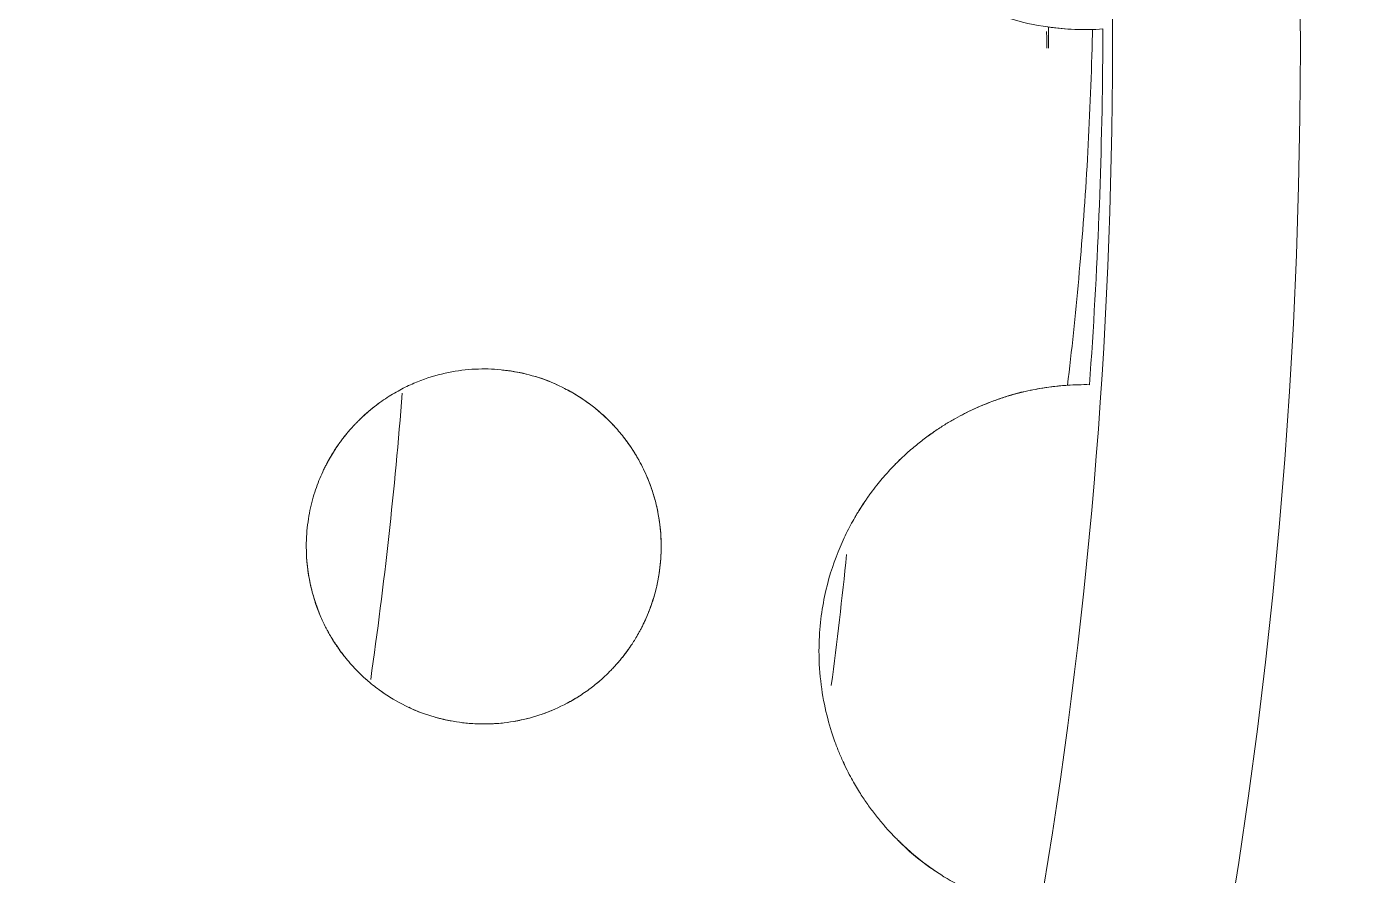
# Model space of a CAD drawing. Header units: metres. Extents: x -217 to -108, y -304 to -188.
# Drawn here: x -146.3779 to -146.0788, y -231.787 to -231.5958 of the extents above; entities that cross this region are included whole.
import ezdxf

# ---------------------------------------------------------------- set-up
doc = ezdxf.new("R2010")
doc.units = ezdxf.units.M
for name, color, linetype, lineweight in [('A-FLOR', 192, 'Continuous', 9), ('A-GENM', 13, 'Continuous', 9), ('A-WALL', 113, 'Continuous', 9)]:
    doc.layers.add(name, color=color, linetype=linetype, lineweight=lineweight)

# ---------------------------------------------------------------- blocks, each defined once
blk = doc.blocks.new('Fountain_2047 - Fountain_2047-790752-Nivel 3')
at = {"layer": 'A-GENM'}
blk.add_line((1.147667083948977, -2.772139851003885e-13), (1.147657107720183, 0.004785256454073624), dxfattribs=at)
for radius, start, end in [(1.538205038005981, 4.071109992273301e-13, 180.0000000000003), (1.479063886294924, 4.261943273161113e-13, 180.0000000000001), (1.295, 4.261943273161113e-13, 180.0000000000004), (1.252722231931709, 4.261943273161113e-13, 180.0000000000004), (1.204428804246706, 4.198332179531842e-13, 180.0000000000003), (1.16207398842334, 4.198332179531842e-13, 180.0000000000001), (1.538205038005981, 180.0000000000002, 1.526666247102488e-13), (1.479063886294925, 180.0000000000002, 0), (1.295, 180.0000000000002, 2.035554996136651e-13), (1.252722231931709, 180.0000000000002, 2.035554996136651e-13), (1.204428804246706, 180.0000000000002, 1.526666247102488e-13), (1.16207398842334, 321.5358774762032, 359.9999999999996), (1.005000000000001, 351.8658353056932, 355.5648212013178), (1.108046413430282, 352.5556277642065, 354.0928700806429)]:
    blk.add_arc((2.707167823245982e-16, 9.617792156454576e-31), radius, start, end, dxfattribs=at)
for centre, major_axis, ratio, start_param, end_param in [((0.5626972637690689, -0.2128045277683549), (0.2586453303905022, 0.8079575461000185), 0.6488652899818191, 5.17802159236921, 5.182739123036344), ((0.9597092670466761, 0.2861621526292875), (-0.1116467260862591, 0.5135692919114968), 0.318712990747567, 4.053804188509362, 4.06366888090138), ((0.5773873409554876, -0.2160376722149071), (0.2609700275057034, 0.8267384320074987), 0.6299573077459397, 5.167869304988468, 5.173205973566989)]:
    blk.add_ellipse(centre, major_axis=major_axis, ratio=ratio, start_param=start_param, end_param=end_param, dxfattribs=at)
for points, knots in [([(1.157593167432396, 0.004235330260188965), (1.155601601304849, 0.004180094672107316), (1.150585726541838, 0.004158851062335323), (1.141185346196783, 0.005836635789395794), (1.133566028294109, 0.008409868469751199), (1.128233120584279, 0.01087793516612834), (1.124212893690985, 0.0132471104533029), (1.121843241150364, 0.01481855322468078), (1.119980726477125, 0.01615486524318112), (1.118096734585706, 0.0176223959501487), (1.116210519427995, 0.01921739158153174), (1.114584195050043, 0.02071438831665369), (1.113403767336658, 0.02188075858138785), (1.112717866236469, 0.02258386420925022), (1.112191371193796, 0.02313730155261744), (1.111677839759258, 0.02369126002625931), (1.111034110316412, 0.02440300028106784), (1.109968819261326, 0.02562411885431863), (1.108498165921685, 0.02742645933066297), (1.106794645240129, 0.02973025028504764), (1.105382587636301, 0.03186849313993434), (1.104511590013207, 0.03328105179114836), (1.103822996087131, 0.03445400487758064), (1.103117446677761, 0.03572372079354012), (1.102182037895951, 0.03750984270950809), (1.100562303481541, 0.04090950168795431), (1.098408538575807, 0.04656378943847091), (1.096473975502871, 0.05466688030453613), (1.095929722101381, 0.06091090766296298), (1.095929722101381, 0.06421226707452406)], [-1, -1, -1, -1, -0.7272727272727273, -0.5454545454545454, -0.4545454545454545, -0.3636363636363636, -0.3181818181818182, -0.2954545454545454, -0.2727272727272727, -0.25, -0.2272727272727273, -0.2045454545454545, -0.1931818181818182, -0.1875, -0.1818181818181818, -0.1761363636363636, -0.1704545454545455, -0.1590909090909091, -0.1363636363636364, -0.1136363636363636, -0.1022727272727273, -0.09659090909090909, -0.09090909090909091, -0.08522727272727273, -0.07954545454545454, -0.06818181818181818, -0.04545454545454546, -0.02272727272727273, 0, 0, 0, 0]), ([(1.147476275911413, 0.004810758722863914), (1.149492612062102, 0.004523820381719922), (1.153637929359381, 0.0041477992156135), (1.157802651246124, 0.004203992918179675), (1.159919471857733, 0.004345064894351109)], [0.0194680431023504, 0.0194680431023504, 0.0194680431023504, 0.0194680431023504, 0.5, 1, 1, 1, 1]), ([(0.9803720161690468, -0.1122458029184961), (0.9803720161690468, -0.110309758706466), (0.9806530107744351, -0.1066032654201753), (0.9817052048109799, -0.1016326336889583), (0.9829405822593386, -0.0980162693528932), (0.983915757613696, -0.09576110979328491), (0.9844941660713639, -0.09455094115463052), (0.9849375928583753, -0.09367946851676702), (0.9853825899323133, -0.09285463538649029), (0.985968312539917, -0.09182580683921478), (0.9869748321164449, -0.09018718578876321), (0.9883475723555943, -0.08822961811699205), (0.9896700148060403, -0.08658334205777424), (0.9906184855479181, -0.08550591371323114), (0.9911753748791792, -0.08490198569150036), (0.9916057375580342, -0.08444954990696958), (0.9920402035030921, -0.08400694903026522), (0.9926101450805072, -0.08344382559293162), (0.9935932726450516, -0.08251522619456673), (0.9949591428687721, -0.08133247379693838), (0.9965643633640089, -0.08008158236378267), (0.9981980670589263, -0.07893475376119961), (0.9998452398966748, -0.07789696967413465), (1.001977370587099, -0.07669030971416353), (1.005693063741978, -0.07491154001594881), (1.010900631292843, -0.07321309129961981), (1.016964210113129, -0.07224159059185044), (1.022854740010921, -0.07218279551692908), (1.02855911761229, -0.07295328094736377), (1.034081460111685, -0.07452183774489073), (1.039400223978371, -0.07689640329871253), (1.043663503328583, -0.0796099441413768), (1.046935113936212, -0.082280993042982), (1.048934661480408, -0.08420154664481082), (1.050496111020425, -0.08591040408354322), (1.051624123605237, -0.08725834217774422), (1.052555217940584, -0.08847730425600235), (1.053296355413539, -0.0895233201522967), (1.053857094784647, -0.09035761091373512), (1.054399197802149, -0.09121046580722182), (1.055081414286148, -0.0923455620923292), (1.055898885154237, -0.09382524628916837), (1.05671679897274, -0.09550623303456775), (1.057381940309794, -0.0970521094278239), (1.057887024232141, -0.09834185594104732), (1.058381011221077, -0.09975182931048392), (1.058996125000282, -0.1017501370344964), (1.059934393000048, -0.1055868694838352), (1.060372016169046, -0.1094492362406272), (1.060372016169047, -0.1122458029184962)], [-1, -1, -1, -1, -0.9833333333333334, -0.9666666666666667, -0.95, -0.9416666666666667, -0.9375, -0.9333333333333333, -0.9291666666666667, -0.925, -0.9166666666666667, -0.9, -0.8833333333333333, -0.875, -0.8708333333333333, -0.8666666666666667, -0.8625, -0.8583333333333334, -0.8500000000000001, -0.8333333333333334, -0.8166666666666667, -0.8, -0.7833333333333333, -0.7666666666666666, -0.7333333333333333, -0.6666666666666666, -0.6, -0.5333333333333333, -0.4666666666666667, -0.4, -0.3333333333333333, -0.2666666666666667, -0.2333333333333333, -0.2, -0.1833333333333333, -0.1666666666666667, -0.15, -0.1416666666666667, -0.1333333333333333, -0.125, -0.1166666666666667, -0.1, -0.08333333333333334, -0.07500000000000001, -0.06666666666666667, -0.05833333333333333, -0.05, -0.03333333333333333, 0, 0, 0, 0]), ([(1.044479941756864, -0.08032694443654498), (1.043507722575697, -0.07959242096326175), (1.041574483971349, -0.07825795702984517), (1.039587523014468, -0.07716700179042998), (1.038606624611326, -0.07665246860507062)], [-0.4907561295410968, -0.4907561295410968, -0.4907561295410968, -0.4907561295410968, -0.4166666666666666, -0.3453288163624499, -0.3453288163624499, -0.3453288163624499, -0.3453288163624499]), ([(1.095929722101381, -0.1357877329254759), (1.095929722101381, -0.1313660613629586), (1.096905381886775, -0.1231512025835016), (1.099572379123641, -0.1147838145537834), (1.102065678765911, -0.1092375914028491), (1.103525980733246, -0.1065305120675038), (1.104493440604324, -0.1048910598731951), (1.105137545727557, -0.1038377915328139), (1.106210655849842, -0.1021713584357321), (1.107581741525411, -0.1002263502416244), (1.10898568523916, -0.09840169044952683), (1.110617482528565, -0.09642685209414986), (1.111875731276271, -0.09503259891833735), (1.113006807396663, -0.09386171455688241), (1.113443969465939, -0.09341987249784199), (1.114120562697374, -0.09274679108040526), (1.115536699352749, -0.09139387668699164), (1.117606379860322, -0.08958673762835181), (1.11995572850566, -0.0877382334957265), (1.122320857175037, -0.08605794215091782), (1.124556361345817, -0.08462270740164791), (1.127399728628727, -0.08296125049957441), (1.130832332003431, -0.08123165650728308), (1.134336365279557, -0.07977219304017993), (1.137390841730492, -0.07869968325786196), (1.140883469862959, -0.07765812043248677), (1.144803805055271, -0.07677369262346545), (1.14878008297035, -0.0761782389888505), (1.150965734607469, -0.07598554097957362), (1.151934832893704, -0.07592087347704339)], [-1, -1, -1, -1, -0.9652777777777778, -0.9305555555555556, -0.9131944444444444, -0.8958333333333334, -0.8914930555555556, -0.8871527777777779, -0.8784722222222223, -0.8611111111111112, -0.84375, -0.826388888888889, -0.7916666666666667, -0.7829861111111112, -0.7786458333333334, -0.7743055555555556, -0.7569444444444444, -0.7222222222222222, -0.6875, -0.6527777777777777, -0.6180555555555555, -0.5833333333333333, -0.5138888888888888, -0.4444444444444444, -0.3888888888888888, -0.3333333333333333, -0.2222222222222222, -0.1111111111111111, 0, 0, 0, 0]), ([(0.9982005800894763, -0.07895274677831719), (0.9976391103656468, -0.07932663335443202), (0.9965025893413326, -0.08012542676517087), (0.99481654117722, -0.08144715069376618), (0.9933705384618373, -0.0827151123000268), (0.9923335683797694, -0.08371236001600037), (0.9918038969648388, -0.08424673387591958), (0.9915720387383755, -0.08448657864605423), (0.9914915751547653, -0.08457054522402938)], [-0.4275661867842497, -0.4275661867842497, -0.4275661867842497, -0.4275661867842497, -0.3928571428571428, -0.3571428571428571, -0.3214285714285714, -0.3035714285714285, -0.2946428571428571, -0.2899047714946692, -0.2899047714946692, -0.2899047714946692, -0.2899047714946692]), ([(1.050285575181656, -0.0856905841504124), (1.05004716434017, -0.0854219733566745), (1.049297381219651, -0.08460034022018935), (1.04802884175534, -0.08332148807119164), (1.046682822962811, -0.08210091960454348), (1.045830973029988, -0.08139182973552654), (1.04551311724908, -0.08113497702113022)], [-0.6443022501063408, -0.6443022501063408, -0.6443022501063408, -0.6443022501063408, -0.625, -0.5833333333333333, -0.5416666666666666, -0.5171491471871557, -0.5171491471871557, -0.5171491471871557, -0.5171491471871557]), ([(0.989458365696884, -0.0868618176080328), (0.9888929868734366, -0.08755021651841549), (0.9877645034033484, -0.0890182456035259), (0.9863588875393927, -0.0911450527099663), (0.98537162105451, -0.09286593278608168), (0.984952460455327, -0.09365687026501711), (0.9848132958545032, -0.09392703081057317)], [-0.2491250121926036, -0.2491250121926036, -0.2491250121926036, -0.2491250121926036, -0.2142857142857143, -0.1785714285714285, -0.1607142857142857, -0.1517915762055865, -0.1517915762055865, -0.1517915762055865, -0.1517915762055865]), ([(1.05543662988843, -0.09299815169663707), (1.055388916574569, -0.0929112328008616), (1.054875226386492, -0.09198364576373227), (1.053920039583093, -0.09041651506930093), (1.052822412714764, -0.08883749772252317), (1.052144718447772, -0.08794310042644062), (1.051928049372516, -0.08766497307642573)], [-0.7959217854057947, -0.7959217854057947, -0.7959217854057947, -0.7959217854057947, -0.7916666666666667, -0.75, -0.7083333333333333, -0.6895311845675379, -0.6895311845675379, -0.6895311845675379, -0.6895311845675379]), ([(1.115113902861828, -0.09180966072558841), (1.114646861515541, -0.09224304551833155), (1.113857441278388, -0.09299884313750896), (1.113043042091546, -0.0938237974441725), (1.112707825693125, -0.09417196183554698)], [-0.5452339691964327, -0.5452339691964327, -0.5452339691964327, -0.5452339691964327, -0.5, -0.4691657474606534, -0.4691657474606534, -0.4691657474606534, -0.4691657474606534]), ([(1.060372016169047, -0.1122458029184962), (1.060372016169047, -0.1088177590061339), (1.059714353605118, -0.1041073829217493), (1.058333011510904, -0.09952383983227936), (1.057531676419474, -0.09741751412460722), (1.057160696297518, -0.09653895621128096), (1.057023916951668, -0.09622599046641857)], [-1, -1, -1, -1, -0.9166666666666667, -0.875, -0.8541666666666667, -0.8421796337493844, -0.8421796337493844, -0.8421796337493844, -0.8421796337493844]), ([(1.107552697806574, -0.1002959644205774), (1.1074700824557, -0.1004086367236246), (1.106868931729146, -0.1012341869072731), (1.106051859462049, -0.1024072344925343), (1.105185710024931, -0.1037695994868431), (1.105000948024505, -0.1040661960022767)], [-0.308081328327521, -0.308081328327521, -0.308081328327521, -0.308081328327521, -0.3, -0.25, -0.2370119055058256, -0.2370119055058256, -0.2370119055058256, -0.2370119055058256]), ([(1.060372016169047, -0.1122458029184965), (1.060372016169047, -0.1141195653871657), (1.060108868913662, -0.117695518981882), (1.05929855405023, -0.1216679030440966), (1.058459371861117, -0.1245310557909171), (1.057756809308115, -0.126520690773249), (1.05712764673394, -0.1280486767036863), (1.056608364894449, -0.1291932085527302), (1.056211631166289, -0.1300162530457988), (1.055816096719014, -0.1307918101408212), (1.055300450590685, -0.1317522781271408), (1.054426202639742, -0.1332673882668919), (1.053265093796939, -0.1350459671041569), (1.052168696239062, -0.1365332073943196), (1.051377453781811, -0.1375221738325895), (1.050908896084572, -0.1380837881572552), (1.050543644365396, -0.138509444455284), (1.050173046823885, -0.1389291321384548), (1.049686910548543, -0.1394645729748228), (1.04884671094151, -0.1403530534440061), (1.047675148658171, -0.1414987592578677), (1.046290386264085, -0.1427311366435806), (1.044873219394237, -0.1438810735731754), (1.043435385793437, -0.1449427466251432), (1.041559782496806, -0.1462055297604178), (1.038256028291694, -0.1481382650066724), (1.033512810032346, -0.1501845680674475), (1.027809296000373, -0.1516908895971962), (1.022084766194822, -0.1523456946023483), (1.016348243156201, -0.1521815488235499), (1.01060943090681, -0.1511853023539916), (1.004885976738281, -0.1492980762576343), (1.000146196060713, -0.1468797824575164), (0.9964164459963072, -0.1443417331586247), (0.9940983091981287, -0.1424518611424155), (0.9922655276125787, -0.1407278789123208), (0.9909322189417098, -0.1393488504602805), (0.9898232179584212, -0.1380841034778115), (0.9889354223654897, -0.1369871246254268), (0.9882616385795727, -0.1361067101828067), (0.9876066203377915, -0.1351988342225345), (0.9867771054064053, -0.1339789728936188), (0.9857779779514326, -0.1323729407084704), (0.9847796490981248, -0.1305383371642018), (0.9839719127686695, -0.1288514918194384), (0.9833612952490413, -0.1274462728086264), (0.9827657519949933, -0.1259103488353513), (0.9820246854293833, -0.1237298326882007), (0.9808961934172661, -0.1195366442157078), (0.9803720161690469, -0.1153053436804023), (0.9803720161690468, -0.112245802918496)], [-1, -1, -1, -1, -0.9833333333333334, -0.9666666666666667, -0.9583333333333333, -0.95, -0.9416666666666667, -0.9375, -0.9333333333333333, -0.9291666666666667, -0.925, -0.9166666666666667, -0.9, -0.8833333333333333, -0.875, -0.8708333333333333, -0.8666666666666667, -0.8625, -0.8583333333333334, -0.8500000000000001, -0.8333333333333334, -0.8166666666666667, -0.8, -0.7833333333333333, -0.7666666666666666, -0.7333333333333333, -0.6666666666666666, -0.6, -0.5333333333333333, -0.4666666666666667, -0.4, -0.3333333333333333, -0.2666666666666667, -0.2333333333333333, -0.2, -0.1833333333333333, -0.1666666666666667, -0.15, -0.1416666666666667, -0.1333333333333333, -0.125, -0.1166666666666667, -0.1, -0.08333333333333334, -0.07500000000000001, -0.06666666666666667, -0.05833333333333333, -0.05, -0.03333333333333333, 0, 0, 0, 0]), ([(0.9803720161690468, -0.1122458029184961), (0.9803720161690468, -0.1154286201010621), (0.9809400736300522, -0.1198579156038755), (0.9821904729830474, -0.1242828615019976), (0.9829873116221782, -0.1265043851594736), (0.9833968748147999, -0.127512498622459), (0.9835876426164004, -0.1279591392621678)], [-1, -1, -1, -1, -0.9166666666666667, -0.875, -0.8541666666666667, -0.836585054428294, -0.836585054428294, -0.836585054428294, -0.836585054428294]), ([(1.056059734106904, -0.1303119767773449), (1.056178017601589, -0.1300783095867448), (1.056434332184538, -0.1295596124801005), (1.056958013256593, -0.1284384578684969), (1.057617121117022, -0.1268834843469853), (1.058354820229868, -0.1248536523654689), (1.059237828769419, -0.1219260716151406), (1.060093184856869, -0.1178524572608723), (1.060372016169047, -0.1141745936681635), (1.060372016169047, -0.1122458029184965)], [-0.123892508130769, -0.123892508130769, -0.123892508130769, -0.123892508130769, -0.1171875, -0.109375, -0.09375, -0.078125, -0.0625, -0.03125, 0, 0, 0, 0]), ([(0.9851081599785351, -0.1311259715505053), (0.9855671216347932, -0.131983384878892), (0.9864976349254713, -0.1335721152186289), (0.9876799761410854, -0.1353201270354256), (0.988528737132763, -0.1364591497083867), (0.9888957454203073, -0.1369293362409665), (0.989009208475086, -0.1370726717589842)], [-0.7909364670143821, -0.7909364670143821, -0.7909364670143821, -0.7909364670143821, -0.75, -0.7083333333333333, -0.6875, -0.6782772696623953, -0.6782772696623953, -0.6782772696623953, -0.6782772696623953]), ([(1.050314508756146, -0.1387683764064861), (1.050393252543677, -0.138679476062269), (1.0505953257716, -0.1384492826004327), (1.051030480400969, -0.1379419796057566), (1.05183836138784, -0.1369597894695618), (1.052628139363355, -0.1359181184369747), (1.053217965882957, -0.1350756636415384), (1.053343207757395, -0.1348934747259845)], [-0.2471120682063211, -0.2471120682063211, -0.2471120682063211, -0.2471120682063211, -0.2421875, -0.234375, -0.21875, -0.1875, -0.1791840769941764, -0.1791840769941764, -0.1791840769941764, -0.1791840769941764]), ([(1.132468244137676, -0.1910105457093121), (1.130983491902897, -0.1903797469491295), (1.127685381600055, -0.188836578542745), (1.122957098807068, -0.186021108813418), (1.119346719077354, -0.1833782304888213), (1.117216492055339, -0.1816440984280877), (1.115547775177234, -0.1801839948593334), (1.113864462085448, -0.1785937004422318), (1.112184197105762, -0.1768776299821992), (1.110741072488709, -0.1752770565021803), (1.109557356253329, -0.1738703346785725), (1.108637725311495, -0.1727228605738635), (1.10774772885087, -0.1715534971809611), (1.106638660628726, -0.1700212078089829), (1.105283373445708, -0.1680073683831749), (1.103817146519165, -0.1655735547932217), (1.102530791516777, -0.1631764986909412), (1.10150171883291, -0.1610788550192829), (1.100455490238363, -0.1587010530828379), (1.09912016073621, -0.1552540000773733), (1.097606546514794, -0.1503670083020867), (1.096289832301742, -0.143583792882624), (1.095929722101381, -0.1384727182993897), (1.095929722101381, -0.1357877329254758)], [-1, -1, -1, -1, -0.8333333333333333, -0.6666666666666666, -0.5833333333333333, -0.5416666666666666, -0.5, -0.4583333333333333, -0.4166666666666666, -0.375, -0.3541666666666666, -0.3333333333333333, -0.3125, -0.2916666666666666, -0.25, -0.2083333333333333, -0.1875, -0.1666666666666667, -0.1458333333333333, -0.125, -0.08333333333333333, -0.04166666666666666, 0, 0, 0, 0]), ([(0.9912335502014904, -0.1396492570690377), (0.9916785683369815, -0.140122443800147), (0.9926422266264504, -0.1410970176019938), (0.9938586622925198, -0.1422107671162115), (0.994646477949868, -0.14287721480395), (0.9949061154875394, -0.1430914889816174)], [-0.6189973467172121, -0.6189973467172121, -0.6189973467172121, -0.6189973467172121, -0.5833333333333333, -0.5416666666666666, -0.5212980896736823, -0.5212980896736823, -0.5212980896736823, -0.5212980896736823]), ([(1.044569334255755, -0.1440968685564676), (1.044983201222467, -0.1437824518445401), (1.045879288505682, -0.1430737668053066), (1.04690990888531, -0.142184660462918), (1.047544550315678, -0.141600531244516), (1.047700583420599, -0.1414545590937232)], [-0.3702167004585385, -0.3702167004585385, -0.3702167004585385, -0.3702167004585385, -0.34375, -0.3125, -0.3023559045176618, -0.3023559045176618, -0.3023559045176618, -0.3023559045176618]), ([(0.9973359552923665, -0.1449467721659183), (0.9978673815679097, -0.1453211108294091), (0.9990766998739844, -0.1461322734364734), (1.00028140806089, -0.1468336408145107), (1.000956472243554, -0.1472082604634969)], [-0.4580734008499801, -0.4580734008499801, -0.4580734008499801, -0.4580734008499801, -0.4166666666666666, -0.3639087303191351, -0.3639087303191351, -0.3639087303191351, -0.3639087303191351]), ([(1.038811801118065, -0.1477419261849869), (1.039682409040172, -0.1472896691106607), (1.040742685162643, -0.1466891393384174), (1.041797747614726, -0.1460244143274711), (1.041989438624861, -0.1459013048597487)], [-0.4931938442240661, -0.4931938442240661, -0.4931938442240661, -0.4931938442240661, -0.4375, -0.4251502188969759, -0.4251502188969759, -0.4251502188969759, -0.4251502188969759]), ([(1.033032126221442, -0.1501895006498819), (1.033873450442198, -0.1499088617504174), (1.034931846698065, -0.1495166120397652), (1.035991185031645, -0.1490710187015696), (1.03621014083382, -0.1489766012791625)], [-0.6160681142866619, -0.6160681142866619, -0.6160681142866619, -0.6160681142866619, -0.5625, -0.5485426917910619, -0.5485426917910619, -0.5485426917910619, -0.5485426917910619]), ([(1.10134628759978, -0.1607010508568286), (1.1014836927782, -0.1610019626091639), (1.101930694545142, -0.1619586832056456), (1.10236099348513, -0.16282181546039), (1.102663607706926, -0.163405236992845)], [-0.5304438637382793, -0.5304438637382793, -0.5304438637382793, -0.5304438637382793, -0.5, -0.4299766937584597, -0.4299766937584597, -0.4299766937584597, -0.4299766937584597]), ([(1.113639196240873, -0.1783491988099407), (1.114311200967569, -0.1790168963126001), (1.11527874525804, -0.1799326648980976), (1.116227727816055, -0.1807757655021181), (1.11651941991359, -0.1810299425391505)], [-0.9365650157978656, -0.9365650157978656, -0.9365650157978656, -0.9365650157978656, -0.8928571428571428, -0.8732865211086855, -0.8732865211086855, -0.8732865211086855, -0.8732865211086855]), ([(1.120072401419055, -0.1838944619230381), (1.120156379286192, -0.1839570341537524), (1.121021564382559, -0.1845981883334792), (1.121868577594046, -0.1851913522119992), (1.122614887059798, -0.1856899505199369)], [-0.7916773080830486, -0.7916773080830486, -0.7916773080830486, -0.7916773080830486, -0.7857142857142857, -0.7300884098455895, -0.7300884098455895, -0.7300884098455895, -0.7300884098455895])]:
    blk.add_open_spline(points, degree=3, knots=knots, dxfattribs=at)
for points in [[(1.157593167432396, 0.004235330260188965), (1.154188520801846, 0.004140903238034178), (1.150799395865479, 0.004337741660160464), (1.147473383269987, 0.004811173679627402)], [(1.151934832893704, -0.07592087347704339), (1.152891288556568, -0.0681592140785006), (1.154578226495768, -0.05216035769074774), (1.156470623699273, -0.02680520727273479), (1.15722706112282, -0.009065354189764254), (1.157485641398946, 1.622819023936297e-15)], [(1.159899679644006, -5.549694037654263e-15), (1.159821924759361, -0.01250496696315636), (1.159245132387689, -0.03765268841176054), (1.157825774811255, -0.06304556513512916), (1.156905454721848, -0.07579566723464232)], [(1.030037266336327, -0.07343155074531024), (1.028243720433918, -0.07298569939834192), (1.026414256827953, -0.07270468115757926), (1.02457882477933, -0.07248847302086407)], [(1.036878536884206, -0.07580991614421495), (1.035318939079874, -0.07510256414646974), (1.033742029832707, -0.07443554444975613), (1.032115508547636, -0.0739683254050619)], [(1.134921272117244, -0.07958590885130529), (1.137320403220708, -0.07868973698070857), (1.139797770473808, -0.0778322821526938), (1.142411000400909, -0.07730402253111215)], [(1.143620774379159, -0.07706379834012407), (1.14632197323909, -0.07649713608683768), (1.149098966891164, -0.07611010956846925), (1.151934832893704, -0.07592087347704339)], [(1.150429349682176, -0.07604038370040626), (1.148609308885273, -0.07620794707373803), (1.146797632673642, -0.07645934881516593), (1.145001463450898, -0.07679135929387966)], [(1.156905454721848, -0.0757956672346419), (1.15524659916144, -0.0757686870087688), (1.153587099418399, -0.07581057593932455), (1.1519326521281, -0.07592102407682175)], [(1.127891538688678, -0.08274189064958155), (1.129994442541268, -0.08163027278181684), (1.132226957819353, -0.08066367585799887), (1.134527829600338, -0.07974270589140299)], [(1.121924111952778, -0.08635462798920196), (1.121435096611388, -0.08669093183682816), (1.120939999526841, -0.08704220342728122), (1.120437161916148, -0.08741121924353275)], [(1.0034484994774, -0.1484898490040117), (1.004639946182822, -0.1490467087665006), (1.00583600027908, -0.1495712047301716), (1.007021660477352, -0.1499863238831268)], [(1.009532592899648, -0.1507487582798016), (1.010712443698778, -0.1510805828068748), (1.011875376725535, -0.1513162820250544), (1.013034904959994, -0.1515327285795237)], [(1.015541435646052, -0.1519529921978308), (1.016602219591929, -0.1520819021985695), (1.017667910540167, -0.1521680949268882), (1.018733522071634, -0.1522118426693877)], [(1.021395118310532, -0.1522329226395605), (1.022461356921918, -0.1522059752667858), (1.023524634962779, -0.1521363593701784), (1.024586293282708, -0.152023689042998)], [(1.027225461992578, -0.1516542387134502), (1.028290391630506, -0.1514689471485605), (1.029354353448056, -0.1512395976297393), (1.030415980798532, -0.150964217368055)], [(1.122873517980277, -0.185860437397236), (1.120277015744378, -0.1841457316125805), (1.11772218587196, -0.1823096167025264), (1.115530152734392, -0.1801576424197615)]]:
    blk.add_open_spline(points, degree=3, dxfattribs=at)

msp = doc.modelspace()

# ---------------------------------------------------------------- linework, layer by layer
at = {"layer": 'A-FLOR'}
msp.add_arc((-148.6428763957254, -232.2808106855005), 14.31650700574933, 315.8829694145382, 92.6872823882713, dxfattribs=at)
at = {"layer": 'A-WALL'}
for radius, start, end in [(13.37481494399694, 316.377914621659, 92.19233718115011), (13.17481494399693, 316.7314119550906, 91.83883984772064)]:
    msp.add_arc((-148.6072573719452, -232.264739210173), radius, start, end, dxfattribs=at)

# ---------------------------------------------------------------- block references
at = {"layer": 'A-GENM'}
msp.add_blockref('Fountain_2047 - Fountain_2047-790752-Nivel 3', (-147.2951754148788, -231.6006658181209), dxfattribs=at)

doc.saveas('drawing.dxf')
